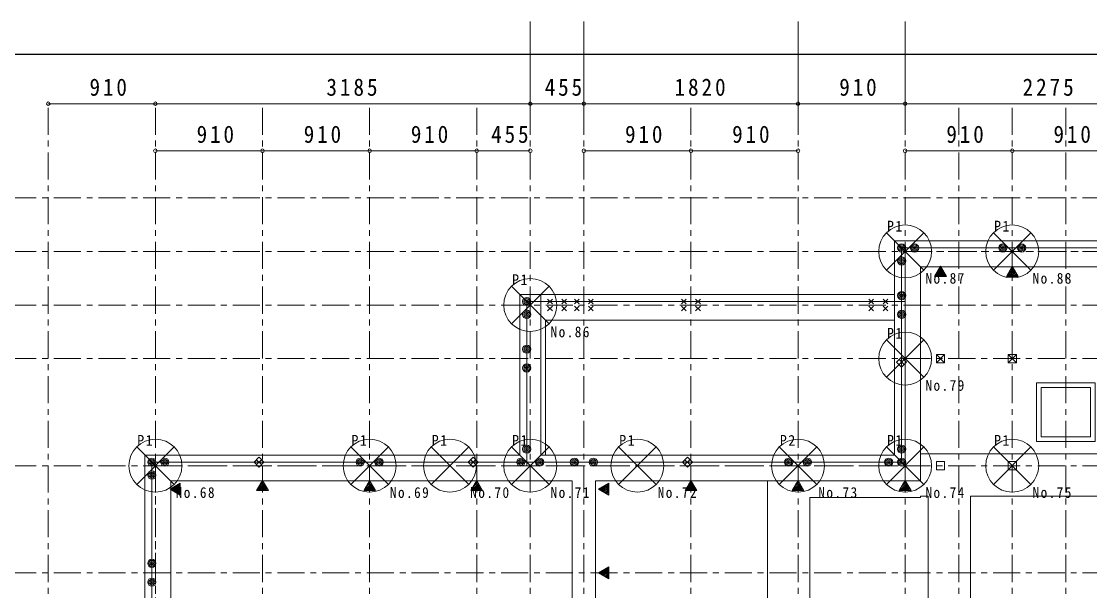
# Model space of a CAD drawing. Units: millimetres at full size, sheet at 1:50. Extents: x -17704 to 55037, y -1981 to 18549.
# Drawn here: x 31021 to 40105, y 13704 to 18549 of the extents above; entities that cross this region are included whole.
import ezdxf

# ---------------------------------------------------------------- set-up
doc = ezdxf.new("R2010")
doc.units = ezdxf.units.MM
doc.header["$LTSCALE"] = 50
doc.linetypes.add('USER2', pattern=[7.6, 4.6, -1, 1, -1])
for name, color, linetype, lineweight in [('0-1_画層21', 30, 'Continuous', 18), ('8-0', 9, 'Continuous', 18), ('F-0', 7, 'Continuous', 18)]:
    doc.layers.add(name, color=color, linetype=linetype, lineweight=lineweight)
doc.layers.add('5-0', color=7, linetype='Continuous')
doc.styles.add('ＭＳ ゴシック', font='')
doc.styles.get('ＭＳ ゴシック').set_extended_font_data('MS Gothic')

msp = doc.modelspace()

# ---------------------------------------------------------------- linework, layer by layer
at = {"layer": '0-1_画層21'}
for p, q in [((38439.27, 16683.82), (40894.27, 16683.82)), ((38439.27, 14863.83), (38439.27, 16683.82)), ((40674.27, 16463.82), (38659.27, 16463.82)), ((38659.27, 16463.82), (38659.27, 14643.83)), ((35434.28, 16228.82), (38439.27, 16228.82)), ((32069.28, 14863.83), (35254.28, 14863.83)), ((32069.28, 11223.83), (32069.28, 14863.83)), ((37529.27, 14863.83), (38439.27, 14863.83)), ((38659.27, 14873.83), (40674.27, 14873.83)), ((32129.28, 6553.84), (32129.28, 14803.83)), ((32289.28, 14643.83), (32289.28, 11233.83)), ((35699.28, 14643.83), (32289.28, 14643.83)), ((35699.28, 11233.83), (35699.28, 14643.83)), ((35899.27, 14643.83), (35899.27, 10323.83)), ((37709.27, 14643.83), (35899.27, 14643.83)), ((37359.27, 12953.83), (37359.27, 14643.83)), ((38659.27, 14643.83), (37529.27, 14643.83)), ((37719.27, 14503.83), (37719.27, 13053.83)), ((38659.27, 14503.83), (37719.27, 14503.83)), ((38724.27, 12498.83), (38724.27, 14513.83)), ((39084.27, 14513.83), (39084.27, 12598.83)), ((40674.27, 14513.83), (39084.27, 14513.83))]:
    msp.add_line(p, q, dxfattribs=at)
for points in [[(35254.28, 14863.83), (35254.28, 16228.82), (35434.28, 16228.82), (35434.28, 14863.83), (37709.27, 14863.83)], [(38439.27, 16008.83), (35474.28, 16008.83), (35474.28, 14863.83)]]:
    msp.add_lwpolyline(points, dxfattribs=at)
at = {"layer": '5-0'}
msp.add_line((26473.09, 18269.53), (55036.98, 18269.53), dxfattribs=at)
at = {"layer": '8-0'}
for p, q in [((35344.28, 18548.55), (35344.28, 17748.55)), ((35799.28, 18548.55), (35799.28, 17748.55)), ((37619.27, 18548.55), (37619.27, 17748.55)), ((38529.27, 18548.55), (38529.27, 17748.55)), ((31249.28, 17849.36), (32159.28, 17849.36)), ((32159.28, 17849.36), (35344.28, 17849.36)), ((35344.28, 17849.36), (35799.28, 17849.36)), ((35799.28, 17849.36), (37619.27, 17849.36)), ((37619.27, 17849.36), (38529.27, 17849.36)), ((38529.27, 17849.36), (40804.27, 17849.36)), ((32159.28, 17449.36), (33069.28, 17449.36)), ((33069.28, 17449.36), (33979.28, 17449.36)), ((33979.28, 17449.36), (34889.28, 17449.36)), ((34889.28, 17449.36), (35344.28, 17449.36)), ((35799.28, 17449.36), (36709.27, 17449.36)), ((36709.27, 17449.36), (37619.27, 17449.36)), ((38529.27, 17449.36), (39439.27, 17449.36)), ((39439.27, 17449.36), (40349.27, 17449.36)), ((38782.69, 16382.22), (38843.92, 16443.45)), ((38793.93, 16407.6), (38838.74, 16452.42)), ((38813.24, 16441.06), (38833.57, 16461.39)), ((39392.68, 16382.22), (39453.92, 16443.45)), ((39403.92, 16407.6), (39448.74, 16452.42)), ((39423.24, 16441.06), (39443.56, 16461.39)), ((38796.83, 16382.22), (38849.09, 16434.49)), ((38810.97, 16382.22), (38854.27, 16425.52)), ((38825.11, 16382.22), (38859.45, 16416.56)), ((38839.25, 16382.22), (38864.62, 16407.59)), ((38853.4, 16382.22), (38869.8, 16398.63)), ((38867.54, 16382.22), (38874.98, 16389.66)), ((39406.83, 16382.22), (39459.09, 16434.49)), ((39420.97, 16382.22), (39464.27, 16425.52)), ((39435.11, 16382.22), (39469.45, 16416.56)), ((39449.25, 16382.22), (39474.62, 16407.59)), ((39463.4, 16382.22), (39479.8, 16398.63)), ((39477.54, 16382.22), (39484.98, 16389.66)), ((35491.78, 16148.82), (35531.78, 16188.82)), ((35531.78, 16148.82), (35491.78, 16188.82)), ((35611.78, 16148.82), (35651.78, 16188.82)), ((35651.78, 16148.82), (35611.78, 16188.82)), ((35719.28, 16148.82), (35759.28, 16188.82)), ((35759.28, 16148.82), (35719.28, 16188.82)), ((35839.28, 16148.82), (35879.28, 16188.82)), ((35879.28, 16148.82), (35839.28, 16188.82)), ((36629.27, 16148.82), (36669.27, 16188.82)), ((36669.27, 16148.82), (36629.27, 16188.82)), ((36749.27, 16148.82), (36789.27, 16188.82)), ((36789.27, 16148.82), (36749.27, 16188.82)), ((38221.77, 16148.82), (38261.77, 16188.82)), ((38261.77, 16148.82), (38221.77, 16188.82)), ((38341.77, 16148.82), (38381.77, 16188.82)), ((38381.77, 16148.82), (38341.77, 16188.82)), ((35314.28, 14773.83), (35314.28, 16168.82)), ((35314.28, 16168.82), (38529.27, 16168.82)), ((35491.78, 16088.83), (35531.78, 16128.82)), ((35531.78, 16088.83), (35491.78, 16128.82)), ((35611.78, 16088.83), (35651.78, 16128.82)), ((35651.78, 16088.83), (35611.78, 16128.82)), ((35719.28, 16088.83), (35759.28, 16128.82)), ((35759.28, 16088.83), (35719.28, 16128.82)), ((35839.28, 16088.83), (35879.28, 16128.82)), ((35879.28, 16088.83), (35839.28, 16128.82)), ((36629.27, 16088.83), (36669.27, 16128.82)), ((36669.27, 16088.83), (36629.27, 16128.82)), ((36749.27, 16088.83), (36789.27, 16128.82)), ((36789.27, 16088.83), (36749.27, 16128.82)), ((38221.77, 16088.83), (38261.77, 16128.82)), ((38261.77, 16088.83), (38221.77, 16128.82)), ((38341.77, 16088.83), (38381.77, 16128.82)), ((38381.77, 16088.83), (38341.77, 16128.82)), ((38794.27, 15648.83), (38864.27, 15718.83)), ((38864.27, 15648.83), (38794.27, 15718.83)), ((39404.27, 15648.83), (39474.27, 15718.83)), ((39474.27, 15648.83), (39404.27, 15718.83)), ((38457.06, 15654.04), (38499.06, 15696.04)), ((38499.06, 15611.61), (38457.06, 15653.61)), ((38478.27, 15632.83), (38520.27, 15674.83)), ((38520.27, 15632.83), (38478.27, 15674.83)), ((38541.48, 15654.04), (38499.48, 15696.04)), ((38499.48, 15611.61), (38541.48, 15653.61)), ((32997.07, 14804.04), (33039.07, 14846.04)), ((33018.28, 14782.83), (33060.28, 14824.83)), ((33060.28, 14782.83), (33018.28, 14824.83)), ((33081.49, 14804.04), (33039.49, 14846.04)), ((34817.06, 14804.04), (34859.06, 14846.04)), ((34838.28, 14782.83), (34880.28, 14824.83)), ((34880.28, 14782.83), (34838.28, 14824.83)), ((34901.49, 14804.04), (34859.49, 14846.04)), ((36637.06, 14804.04), (36679.06, 14846.04)), ((36658.27, 14782.83), (36700.27, 14824.83)), ((36700.27, 14782.83), (36658.27, 14824.83)), ((36721.49, 14804.04), (36679.49, 14846.04)), ((33039.07, 14761.61), (32997.07, 14803.61)), ((33039.49, 14761.61), (33081.49, 14803.61)), ((34859.06, 14761.61), (34817.06, 14803.61)), ((34859.49, 14761.61), (34901.49, 14803.61)), ((36679.06, 14761.61), (36637.06, 14803.61)), ((36679.49, 14761.61), (36721.49, 14803.61)), ((33033.93, 14587.61), (33078.75, 14632.42)), ((33053.25, 14621.07), (33073.57, 14641.39)), ((33943.93, 14587.61), (33988.75, 14632.42)), ((33963.25, 14621.07), (33983.57, 14641.39)), ((34853.93, 14587.61), (34898.75, 14632.42)), ((34873.25, 14621.07), (34893.57, 14641.39)), ((36673.93, 14587.61), (36718.74, 14632.42)), ((36693.25, 14621.07), (36713.57, 14641.39)), ((37583.93, 14587.61), (37628.74, 14632.42)), ((37603.25, 14621.07), (37623.57, 14641.39)), ((38493.93, 14587.61), (38538.74, 14632.42)), ((38513.24, 14621.07), (38533.57, 14641.39)), ((32291.72, 14569.53), (32312.04, 14589.85)), ((32300.68, 14564.36), (32345.5, 14609.17)), ((32309.65, 14559.18), (32370.88, 14620.41)), ((32318.62, 14554), (32370.88, 14606.27)), ((32327.58, 14548.83), (32370.88, 14592.13)), ((32336.55, 14543.65), (32370.88, 14577.99)), ((32345.51, 14538.47), (32370.88, 14563.84)), ((32354.48, 14533.3), (32370.88, 14549.7)), ((32363.44, 14528.12), (32370.88, 14535.56)), ((33022.69, 14562.22), (33083.93, 14623.46)), ((33036.84, 14562.22), (33089.1, 14614.49)), ((33050.98, 14562.22), (33094.28, 14605.53)), ((33065.12, 14562.22), (33099.46, 14596.56)), ((33079.26, 14562.22), (33104.63, 14587.59)), ((33093.4, 14562.22), (33109.81, 14578.63)), ((33107.55, 14562.22), (33114.98, 14569.66)), ((33932.69, 14562.22), (33993.92, 14623.46)), ((33946.83, 14562.22), (33999.1, 14614.49)), ((33960.98, 14562.22), (34004.28, 14605.53)), ((33975.12, 14562.22), (34009.45, 14596.56)), ((33989.26, 14562.22), (34014.63, 14587.59)), ((34003.4, 14562.22), (34019.81, 14578.63)), ((34017.54, 14562.22), (34024.98, 14569.66)), ((34842.69, 14562.22), (34903.92, 14623.46)), ((34856.83, 14562.22), (34909.1, 14614.49)), ((34870.98, 14562.22), (34914.28, 14605.53)), ((34885.12, 14562.22), (34919.45, 14596.56)), ((34899.26, 14562.22), (34924.63, 14587.59)), ((34913.4, 14562.22), (34929.81, 14578.63)), ((34927.54, 14562.22), (34934.98, 14569.66)), ((35931.71, 14569.53), (35952.03, 14589.85)), ((35940.68, 14564.36), (35985.5, 14609.17)), ((35949.64, 14559.18), (36010.88, 14620.41)), ((35958.61, 14554), (36010.88, 14606.27)), ((35967.58, 14548.83), (36010.88, 14592.13)), ((35976.54, 14543.65), (36010.88, 14577.99)), ((35985.51, 14538.47), (36010.88, 14563.84)), ((35994.47, 14533.3), (36010.88, 14549.7)), ((36003.44, 14528.12), (36010.88, 14535.56)), ((36662.69, 14562.22), (36723.92, 14623.46)), ((36676.83, 14562.22), (36729.1, 14614.49)), ((36690.97, 14562.22), (36734.27, 14605.53)), ((36705.11, 14562.22), (36739.45, 14596.56)), ((36719.26, 14562.22), (36744.63, 14587.59)), ((36733.4, 14562.22), (36749.8, 14578.63)), ((36747.54, 14562.22), (36754.98, 14569.66)), ((37572.69, 14562.22), (37633.92, 14623.46)), ((37586.83, 14562.22), (37639.1, 14614.49)), ((37600.97, 14562.22), (37644.27, 14605.53)), ((37615.11, 14562.22), (37649.45, 14596.56)), ((37629.26, 14562.22), (37654.63, 14587.59)), ((37643.4, 14562.22), (37659.8, 14578.63)), ((37657.54, 14562.22), (37664.98, 14569.66)), ((38482.69, 14562.22), (38543.92, 14623.46)), ((38496.83, 14562.22), (38549.1, 14614.49)), ((38510.97, 14562.22), (38554.27, 14605.53)), ((38525.11, 14562.22), (38559.45, 14596.56)), ((38539.25, 14562.22), (38564.62, 14587.59)), ((38553.4, 14562.22), (38569.8, 14578.63)), ((38567.54, 14562.22), (38574.98, 14569.66)), ((35940.68, 13854.36), (35985.5, 13899.17)), ((35949.64, 13849.18), (36010.88, 13910.41)), ((35931.71, 13859.53), (35952.03, 13879.86)), ((35958.61, 13844), (36010.88, 13896.27)), ((35967.58, 13838.83), (36010.88, 13882.13)), ((35976.54, 13833.65), (36010.88, 13867.99)), ((35985.51, 13828.48), (36010.88, 13853.84)), ((35994.47, 13823.3), (36010.88, 13839.7)), ((36003.44, 13818.12), (36010.88, 13825.56))]:
    msp.add_line(p, q, dxfattribs=at)
at = {"layer": '8-0', "linetype": 'USER2'}
for p, q in [((31249.28, 4665.27), (31249.28, 17849.36)), ((32159.28, 4665.27), (32159.28, 17849.36)), ((33069.28, 4665.27), (33069.28, 17849.36)), ((33979.28, 4665.27), (33979.28, 17849.36)), ((34889.28, 4665.27), (34889.28, 17849.36)), ((35344.28, 4665.27), (35344.28, 17849.36)), ((35799.28, 4665.27), (35799.28, 17849.36)), ((36709.27, 4665.27), (36709.27, 17849.36)), ((37619.27, 4665.27), (37619.27, 17849.36)), ((38529.27, 4665.27), (38529.27, 17849.36)), ((38984.27, 4665.27), (38984.27, 17849.36)), ((39439.27, 4665.27), (39439.27, 17849.36)), ((39894.27, 4665.27), (39894.27, 17849.36)), ((29396.01, 17048.82), (52724.25, 17048.82)), ((29396.01, 16593.82), (52724.25, 16593.82)), ((29396.01, 16593.82), (52724.25, 16593.82)), ((29396.01, 16138.82), (52724.25, 16138.82)), ((29396.01, 15683.83), (52724.25, 15683.83)), ((29396.01, 14773.83), (52724.25, 14773.83)), ((29396.01, 13863.83), (52724.25, 13863.83))]:
    msp.add_line(p, q, dxfattribs=at)
msp.add_lwpolyline([(32159.28, 14773.83), (38529.27, 14773.83), (38529.27, 16593.82), (40804.27, 16593.82), (40804.27, 10223.83), (43534.26, 10223.83), (43534.26, 17048.82), (48539.26, 17048.82), (48539.26, 15683.83), (50359.26, 15683.83), (50359.26, 12498.83), (49449.26, 12498.83), (49449.26, 9313.83), (51724.25, 9313.83), (51724.25, 6583.84), (32159.28, 6583.84)], close=True, dxfattribs=at)
at = {"layer": '8-0'}
for points in [[(38499.27, 14803.83), (38499.27, 16623.82), (40834.27, 16623.82), (40834.27, 10253.83)], [(32129.28, 14803.83), (37619.27, 14803.83), (38499.27, 14803.83)], [(38724.27, 14513.83), (38659.27, 14513.83), (38659.27, 14503.83)]]:
    msp.add_lwpolyline(points, dxfattribs=at)
for points in [[(38829.27, 16468.82), (38779.27, 16382.22), (38879.27, 16382.22)], [(39439.27, 16468.82), (39389.27, 16382.22), (39489.27, 16382.22)], [(38794.27, 15648.83), (38864.27, 15648.83), (38864.27, 15718.83), (38794.27, 15718.83)], [(39404.27, 15648.83), (39474.27, 15648.83), (39474.27, 15718.83), (39404.27, 15718.83)], [(40144.27, 15478.83), (39644.27, 15478.83), (39644.27, 14978.83), (40144.27, 14978.83)], [(40104.27, 15438.83), (39684.27, 15438.83), (39684.27, 15018.83), (40104.27, 15018.83)], [(38794.27, 14738.83), (38864.27, 14738.83), (38864.27, 14808.83), (38794.27, 14808.83)], [(39404.27, 14738.83), (39474.27, 14738.83), (39474.27, 14808.83), (39404.27, 14808.83)], [(33069.28, 14648.83), (33019.28, 14562.22), (33119.28, 14562.22)], [(33979.28, 14648.83), (33929.28, 14562.22), (34029.28, 14562.22)], [(34889.28, 14648.83), (34839.28, 14562.22), (34939.28, 14562.22)], [(36709.27, 14648.83), (36659.27, 14562.22), (36759.27, 14562.22)], [(37619.27, 14648.83), (37569.27, 14562.22), (37669.27, 14562.22)], [(38529.27, 14648.83), (38479.27, 14562.22), (38579.27, 14562.22)], [(32284.28, 14573.83), (32370.88, 14523.83), (32370.88, 14623.83)], [(35924.27, 14573.83), (36010.88, 14523.83), (36010.88, 14623.83)], [(35924.27, 13863.83), (36010.88, 13813.83), (36010.88, 13913.83)]]:
    msp.add_lwpolyline(points, close=True, dxfattribs=at)
for centre, radius in [((31249.28, 17849.36), 15), ((32159.28, 17849.36), 15), ((32159.28, 17849.36), 15), ((35344.28, 17849.36), 15), ((35344.28, 17849.36), 15), ((35799.28, 17849.36), 15), ((35799.28, 17849.36), 15), ((37619.27, 17849.36), 15), ((37619.27, 17849.36), 15), ((38529.27, 17849.36), 15), ((38529.27, 17849.36), 15), ((32159.28, 17449.36), 15), ((33069.28, 17449.36), 15), ((33069.28, 17449.36), 15), ((33979.28, 17449.36), 15), ((33979.28, 17449.36), 15), ((34889.28, 17449.36), 15), ((34889.28, 17449.36), 15), ((35344.28, 17449.36), 15), ((35799.28, 17449.36), 15), ((36709.27, 17449.36), 15), ((36709.27, 17449.36), 15), ((37619.27, 17449.36), 15), ((38529.27, 17449.36), 15), ((39439.27, 17449.36), 15), ((39439.27, 17449.36), 15), ((38499.27, 16623.82), 35), ((38499.27, 16623.82), 25), ((38499.27, 16623.82), 15), ((38499.27, 16623.82), 5), ((38609.27, 16623.82), 35), ((38609.27, 16623.82), 25), ((38609.27, 16623.82), 15), ((38609.27, 16623.82), 5), ((39359.27, 16623.82), 35), ((39359.27, 16623.82), 25), ((39359.27, 16623.82), 15), ((39359.27, 16623.82), 5), ((39519.27, 16623.82), 35), ((39519.27, 16623.82), 25), ((39519.27, 16623.82), 15), ((39519.27, 16623.82), 5), ((38499.27, 16513.82), 35), ((38499.27, 16513.82), 25), ((38499.27, 16513.82), 15), ((38499.27, 16513.82), 5), ((35314.28, 16168.82), 35), ((35314.28, 16168.82), 25), ((35314.28, 16168.82), 15), ((35314.28, 16168.82), 5), ((38499.27, 16218.82), 35), ((38499.27, 16218.82), 25), ((38499.27, 16218.82), 15), ((38499.27, 16218.82), 5), ((35314.28, 16058.83), 35), ((35314.28, 16058.83), 25), ((38499.27, 16058.83), 35), ((38499.27, 16058.83), 25), ((35314.28, 16058.83), 15), ((35314.28, 16058.83), 5), ((38499.27, 16058.83), 15), ((38499.27, 16058.83), 5), ((35314.28, 15763.83), 35), ((35314.28, 15763.83), 25), ((35314.28, 15763.83), 15), ((35314.28, 15763.83), 5), ((35314.28, 15603.83), 35), ((35314.28, 15603.83), 25), ((35314.28, 15603.83), 15), ((35314.28, 15603.83), 5), ((35314.28, 14913.83), 35), ((35314.28, 14913.83), 25), ((35314.28, 14913.83), 15), ((35314.28, 14913.83), 5), ((38499.27, 14913.83), 35), ((38499.27, 14913.83), 25), ((38499.27, 14913.83), 15), ((38499.27, 14913.83), 5), ((32129.28, 14803.83), 35), ((32129.28, 14803.83), 25), ((32129.28, 14803.83), 15), ((32129.28, 14803.83), 5), ((32239.28, 14803.83), 35), ((32239.28, 14803.83), 25), ((32239.28, 14803.83), 15), ((32239.28, 14803.83), 5), ((33899.28, 14803.83), 35), ((33899.28, 14803.83), 25), ((33899.28, 14803.83), 15), ((33899.28, 14803.83), 5), ((34059.28, 14803.83), 35), ((34059.28, 14803.83), 25), ((34059.28, 14803.83), 15), ((34059.28, 14803.83), 5), ((35264.28, 14803.83), 35), ((35264.28, 14803.83), 25), ((35264.28, 14803.83), 15), ((35264.28, 14803.83), 5), ((35424.28, 14803.83), 35), ((35424.28, 14803.83), 25), ((35424.28, 14803.83), 15), ((35424.28, 14803.83), 5), ((35719.28, 14803.83), 35), ((35719.28, 14803.83), 25), ((35719.28, 14803.83), 15), ((35719.28, 14803.83), 5), ((35879.28, 14803.83), 35), ((35879.28, 14803.83), 25), ((35879.28, 14803.83), 15), ((35879.28, 14803.83), 5), ((37539.27, 14803.83), 35), ((37539.27, 14803.83), 25), ((37539.27, 14803.83), 15), ((37539.27, 14803.83), 5), ((37699.27, 14803.83), 35), ((37699.27, 14803.83), 25), ((37699.27, 14803.83), 15), ((37699.27, 14803.83), 5), ((38389.27, 14803.83), 35), ((38389.27, 14803.83), 25), ((38389.27, 14803.83), 15), ((38389.27, 14803.83), 5), ((38499.27, 14803.83), 35), ((38499.27, 14803.83), 25), ((38499.27, 14803.83), 15), ((38499.27, 14803.83), 5), ((32129.28, 14693.83), 35), ((32129.28, 14693.83), 25), ((32129.28, 14693.83), 15), ((32129.28, 14693.83), 5), ((32129.28, 13943.83), 35), ((32129.28, 13943.83), 25), ((32129.28, 13943.83), 15), ((32129.28, 13943.83), 5), ((32129.28, 13783.83), 35), ((32129.28, 13783.83), 25), ((32129.28, 13783.83), 15), ((32129.28, 13783.83), 5)]:
    msp.add_circle(centre, radius, dxfattribs=at)
at = {"layer": 'F-0', "color": 5}
for p, q in [((38370.19, 16434.74), (38688.39, 16752.94)), ((38370.19, 16752.94), (38688.39, 16434.74)), ((39280.19, 16434.74), (39598.39, 16752.94)), ((39280.19, 16752.94), (39598.39, 16434.74)), ((35185.18, 15979.74), (35503.38, 16297.94)), ((35185.18, 16297.94), (35503.38, 15979.74)), ((38370.19, 15524.74), (38688.39, 15842.94)), ((38370.19, 15842.94), (38688.39, 15524.74)), ((32000.18, 14614.74), (32318.38, 14932.93)), ((32000.18, 14932.93), (32318.38, 14614.74)), ((33820.18, 14614.74), (34138.38, 14932.93)), ((33820.18, 14932.93), (34138.38, 14614.74)), ((34502.68, 14614.74), (34820.88, 14932.93)), ((34502.68, 14932.93), (34820.88, 14614.74)), ((35185.18, 14614.74), (35503.38, 14932.93)), ((35185.18, 14932.93), (35503.38, 14614.74)), ((36095.19, 14614.74), (36413.38, 14932.93)), ((36095.19, 14932.93), (36413.38, 14614.74)), ((38370.19, 14614.74), (38688.39, 14932.93)), ((38370.19, 14932.93), (38688.39, 14614.74)), ((39280.19, 14614.74), (39598.39, 14932.93)), ((39280.19, 14932.93), (39598.39, 14614.74))]:
    msp.add_line(p, q, dxfattribs=at)
at = {"layer": 'F-0', "color": 1}
for p, q in [((37460.19, 14932.93), (37778.39, 14614.74)), ((37460.19, 14614.74), (37778.39, 14932.93))]:
    msp.add_line(p, q, dxfattribs=at)
at = {"layer": 'F-0', "color": 5}
for centre in [(38529.29, 16593.84), (39439.29, 16593.84), (35344.28, 16138.84), (38529.29, 15683.84), (32159.28, 14773.84), (33979.28, 14773.84), (34661.78, 14773.84), (35344.28, 14773.84), (36254.28, 14773.84), (38529.29, 14773.84), (39439.29, 14773.84)]:
    msp.add_circle(centre, 225, dxfattribs=at)
at = {"layer": 'F-0', "color": 1}
msp.add_circle((37619.29, 14773.84), 225, dxfattribs=at)

# ---------------------------------------------------------------- texts
at = {"layer": '8-0', "color": 7, "char_height": 146.6, "attachment_point": 7, "style": 'ＭＳ ゴシック'}
for s, insert in [('\\T1.27;\\W0.9;910', (31599.53, 17914.3)), ('\\T1.28;\\W0.9;3185', (33612.14, 17914.3)), ('\\T1.27;\\W0.9;455', (35467.03, 17914.3)), ('\\T1.28;\\W0.9;1820', (36569.63, 17914.3)), ('\\T1.27;\\W0.9;910', (37969.52, 17914.3)), ('\\T1.28;\\W0.9;2275', (39527.13, 17914.3)), ('\\T1.27;\\W0.9;910', (32509.53, 17514.3)), ('\\T1.27;\\W0.9;910', (33419.53, 17514.3)), ('\\T1.27;\\W0.9;910', (34329.53, 17514.3)), ('\\T1.27;\\W0.9;455', (35012.03, 17514.3)), ('\\T1.27;\\W0.9;910', (36149.53, 17514.3)), ('\\T1.27;\\W0.9;910', (37059.53, 17514.3)), ('\\T1.27;\\W0.9;910', (38879.52, 17514.3)), ('\\T1.27;\\W0.9;910', (39789.52, 17514.3))]:
    msp.add_mtext(s, dxfattribs=dict(at, insert=insert))
at = {"layer": 'F-0', "char_height": 91.64, "attachment_point": 7, "style": 'ＭＳ ゴシック'}
for s, insert in [('\\T1.21;\\W0.95;P1', (38374.65, 16763.14)), ('\\T1.21;\\W0.95;P1', (39284.65, 16763.14)), ('\\T1.21;\\W0.95;P1', (35189.65, 16308.14)), ('\\T1.22;\\W0.9;No.87', (38701.87, 16318.64)), ('\\T1.22;\\W0.9;No.88', (39611.87, 16318.64)), ('\\T1.22;\\W0.9;No.86', (35516.87, 15863.64)), ('\\T1.21;\\W0.95;P1', (38374.65, 15853.14)), ('\\T1.22;\\W0.9;No.79', (38701.87, 15408.63)), ('\\T1.21;\\W0.95;P1', (32004.64, 14943.13)), ('\\T1.21;\\W0.95;P1', (33824.64, 14943.13)), ('\\T1.21;\\W0.95;P1', (34507.14, 14943.13)), ('\\T1.21;\\W0.95;P1', (35189.65, 14943.13)), ('\\T1.21;\\W0.95;P1', (36099.65, 14943.13)), ('\\T1.21;\\W0.95;P2', (37464.65, 14943.13)), ('\\T1.21;\\W0.95;P1', (38374.65, 14943.13)), ('\\T1.21;\\W0.95;P1', (39284.65, 14943.13)), ('\\T1.22;\\W0.9;No.68', (32331.86, 14498.63)), ('\\T1.22;\\W0.9;No.69', (34151.86, 14498.63)), ('\\T1.22;\\W0.9;No.70', (34834.36, 14498.63)), ('\\T1.22;\\W0.9;No.71', (35516.87, 14498.63)), ('\\T1.22;\\W0.9;No.72', (36426.87, 14498.63)), ('\\T1.22;\\W0.9;No.73', (37791.87, 14498.63)), ('\\T1.22;\\W0.9;No.74', (38701.87, 14498.63)), ('\\T1.22;\\W0.9;No.75', (39611.87, 14498.63))]:
    msp.add_mtext(s, dxfattribs=dict(at, insert=insert))

doc.saveas('drawing.dxf')
